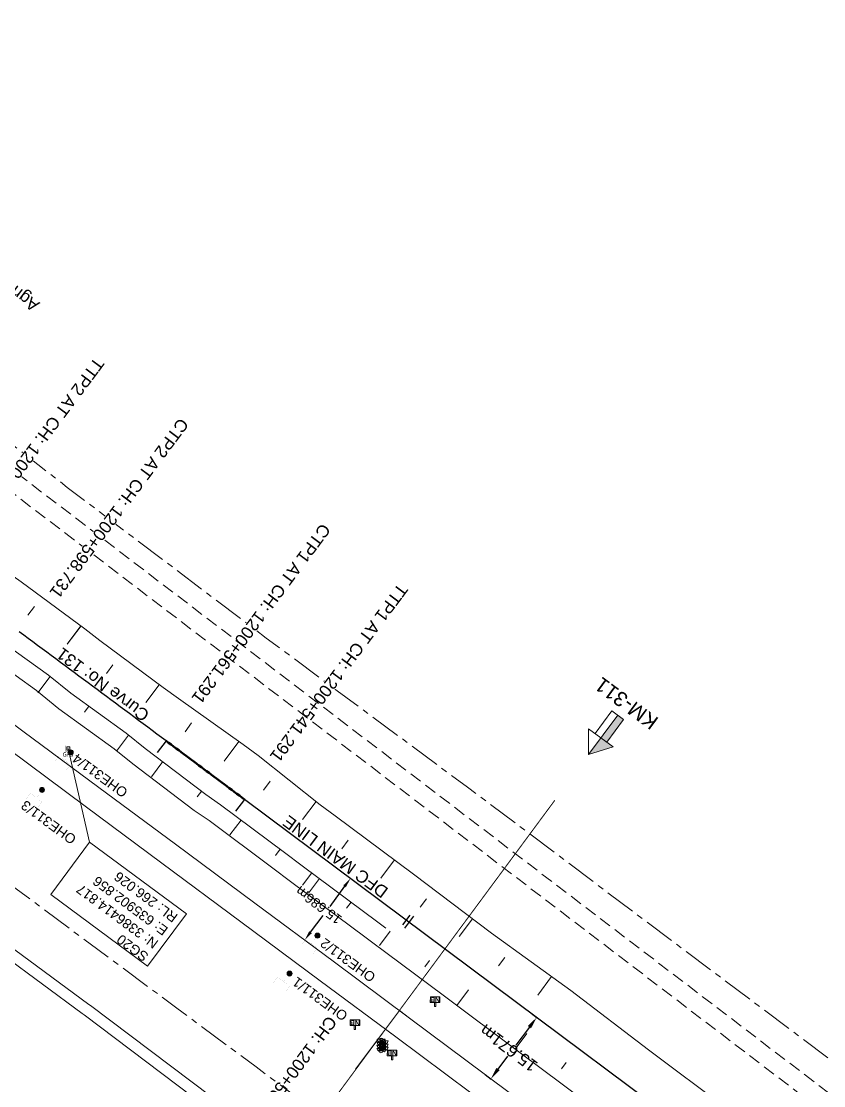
# Model space of a CAD drawing. Header units: metres. Extents: x 628798 to 649928, y 3375999 to 3390963.
# Drawn here: x 635893.2 to 636057.4, y 3386345.8 to 3386563.5 of the extents above; entities that cross this region are included whole.
import ezdxf
from ezdxf.enums import TextEntityAlignment as Align

# ---------------------------------------------------------------- set-up
doc = ezdxf.new("R2010")
doc.units = ezdxf.units.M
doc.header["$MEASUREMENT"] = 0
doc.header["$PDSIZE"] = 5
for name, pattern in [('CENTER', [2, 1.25, -0.25, 0.25, -0.25]), ('CENTER2', [1.125, 0.75, -0.125, 0.125, -0.125]), ('DASHED', [0.75, 0.5, -0.25]), ('PHANTOM2', [1.25, 0.625, -0.125, 0.125, -0.125, 0.125, -0.125])]:
    doc.linetypes.add(name, pattern=pattern)
doc.layers.get('Defpoints').update_dxf_attribs({"lineweight": 0})
for name, color, linetype, lineweight in [('C-ALIG-DG-LINE', 1, 'CENTER2', 70), ('C-ALIG-DG-SPIRAL', 1, 'CENTER2', 70), ('C-ALIG-LABL-DG', 1, 'Continuous', 25), ('C-ALIG-LABL-DG-MARK', 1, 'Continuous', 25), ('DFCC BOUNDARY', 6, 'CENTER', 0), ('Existing Chainage', 7, 'Continuous', 0), ('Existing IR Track', 143, 'Continuous', 0), ('Existing Railway Boundary', 7, 'CENTER', 0), ('GPS', 251, 'Continuous', 0), ('KM STONE', 7, 'Continuous', 0), ('MATCH LINE', 7, 'Continuous', 0), ('Name Board', 251, 'Continuous', 0), ('OHE MAST', 8, 'Continuous', 0), ('Proposed Curve_Details', 10, 'Continuous', 0), ('PROPOSED DFCC TOE LINE', 239, 'Continuous', 0), ('PROPOSED DFCC TOE SLOPES', 239, 'Continuous', 0), ('PROPOSED DFCC TRACK', 1, 'Continuous', 0), ('PROPOSED FORMATION LINE - PLAN', 187, 'Continuous', 0), ('Side Details', 251, 'Continuous', 0), ('Sign Board', 251, 'Continuous', 0), ('Subroad Edge', 34, 'Continuous', 0), ('TOPOSTYLEREMARK', 251, 'Continuous', 0)]:
    doc.layers.add(name, color=color, linetype=linetype, lineweight=lineweight)
doc.layers.add('Dimension', color=10, linetype='Continuous')
doc.layers.add('Road', color=1, linetype='Continuous')
doc.styles.add('ARIAL', font='arial.ttf')
doc.styles.add('NB', font='swissbo.ttf', dxfattribs={"height": 1.5})
doc.styles.get("Standard").update_dxf_attribs({"font": 'arial.ttf'})
doc.styles.add('street name', font='tahoma.ttf', dxfattribs={"height": 2})
doc.styles.add('Style-Arial', font='arial.ttf')
doc.dimstyles.get("Standard").update_dxf_attribs({"dimtxt": 2.5, "dimasz": 2.5, "dimexe": 0.18, "dimexo": 0.0625, "dimgap": 0.09, "dimtad": 0, "dimtih": 1, "dimtoh": 1, "dimdec": 3, "dimzin": 0, "dimdsep": 46, "dimtxsty": 'Standard', "dimcen": 0.09, "dimadec": 0, "dimazin": 0, "dimtfac": 1, "dimtdec": 3, "dimtofl": 0, "dimtmove": 0, "dimatfit": 3, "dimfxl": 1, "dimtolj": 1, "dimtzin": 0, "dimarcsym": 0})

# ---------------------------------------------------------------- blocks, each defined once
blk = doc.blocks.new('NB')
for p, q in [((-0.98, 0.82), (-0.98, 1.98)), ((-0.98, 1.98), (0.98, 1.98)), ((-0.98, 0.82), (0.98, 0.82)), ((-0.13, 0.82), (-0.13, 0)), ((-0.13, 0), (0.13, 0)), ((0.13, 0.82), (0.13, 0)), ((0.98, 1.98), (0.98, 0.82))]:
    blk.add_line(p, q)
at = {"style": 'NB', "width": 1.025371}
blk.add_text('NB', height=0.988, rotation=180, dxfattribs=at).set_placement((-0.02, 1.38), align=Align.MIDDLE_CENTER)
blk = doc.blocks.new('SIG')
for color, points in [(1, [(-0.22, 0.42, 0.180295), (-0.01, 0.33, -0.00255), (0.01, 0.33, -0.00255), (0.02, 0.33, 0.180295), (0.23, 0.42, -0.002654), (0.25, 0.44, 0.184495), (0.33, 0.65, 1.000001), (-0.32, 0.65, 0.184495), (-0.24, 0.44, -0.002654)]), (2, [(0.23, -0.23, -0.002654), (0.25, -0.21, 0.184495), (0.33, 0.01, 1.000001), (-0.32, 0.01, 0.184495), (-0.24, -0.21, -0.002654), (-0.22, -0.23, 0.180295), (-0.01, -0.32, -0.00255), (0.01, -0.32, -0.00255), (0.02, -0.32, 0.180295)]), (3, [(0.23, -0.88, -0.002654), (0.25, -0.86, 0.184495), (0.33, -0.64, 1.000001), (-0.32, -0.64, 0.184495), (-0.24, -0.86, -0.002654), (-0.22, -0.88, 0.395599)])]:
    blk.add_hatch(color=color).paths.add_polyline_path(points)
for p, q in [((-0.31, 0.98), (-0.32, -0.9)), ((0.33, -0.9), (0.32, 0.98))]:
    blk.add_line(p, q)
at = {"flags": 128}
for points in [[(-0.31, 0.98), (-0.81, 0.98, 0.198758), (-0.42, 0.41, 0.003814), (-0.31, 0.39)], [(-0.31, 0.33), (-0.81, 0.33, 0.198758), (-0.42, -0.23, 0.003727), (-0.32, -0.26)], [(0.32, 0.98), (0.82, 0.98, -0.198758), (0.44, 0.41, -0.003814), (0.32, 0.39)], [(0.32, 0.33), (0.82, 0.33, -0.198758), (0.44, -0.23, -0.003727), (0.33, -0.26)], [(-0.32, -0.32), (-0.81, -0.32, 0.198758), (-0.42, -0.88, 0.003639), (-0.32, -0.9)], [(0.33, -0.32), (0.82, -0.32, -0.198758), (0.44, -0.88, -0.003639), (0.33, -0.9)]]:
    blk.add_lwpolyline(points, format="xyb", dxfattribs=at)
for centre, radius, start, end in [((0.01, 0.91), 0.324, 12.4049, 167.5951), ((0.01, 0.81), 0.357, 27.7578, 152.2422), ((0.01, -0.9), 0.324, 181.4572, 358.5428)]:
    blk.add_arc(centre, radius, start, end)
blk = doc.blocks.new('KM POST PLAN')
h = blk.add_hatch(color=256)
h.paths.add_polyline_path([(-6.25, -8.47), (0, 0), (0, -8.47), (-3, -8.47)], flags=16)
h.paths.add_polyline_path([(-3, -20), (-3, -8.47), (0, -8.47), (0, -20)], flags=16)
at = {"flags": 128}
for points in [[(0, 0), (-6.25, -8.47), (6.25, -8.47)], [(0, 0), (0, -20)], [(0, 0), (6.25, -8.47)], [(3, -8.47), (3, -20), (-3, -20), (-3, -8.47)]]:
    blk.add_lwpolyline(points, dxfattribs=at)
blk = doc.blocks.new('*D85')
at = {"layer": 'Defpoints', "color": 0, "transparency": 16777216}
for p in [(635997.41, 3386360.72), (635998.65, 3386359.79), (635988.03, 3386348.16)]:
    blk.add_point(p, dxfattribs=at)
at = {"layer": 'Dimension', "color": 0, "lineweight": -2, "transparency": 16777216}
for p, q in [((635997.51, 3386360.64), (635998.75, 3386359.72)), ((635997.15, 3386357.79), (635994.42, 3386354.13)), ((635990.77, 3386349.24), (635992.75, 3386351.89)), ((635988.13, 3386348.09), (635989.37, 3386347.16))]:
    blk.add_line(p, q, dxfattribs=at)
at = {"layer": 'Dimension', "color": 0, "transparency": 16777216}
for points in [[(635996.82, 3386358.04), (635997.49, 3386357.54), (635998.65, 3386359.79)], [(635990.44, 3386349.49), (635991.1, 3386348.99), (635989.27, 3386347.23)]]:
    blk.add_solid(points, dxfattribs=at)
at = {"layer": 'Dimension', "color": 0, "lineweight": 0, "transparency": 16777216, "insert": (635992.92, 3386353.51), "char_height": 2.5, "attachment_point": 5, "rotation": 143, "style": 'Style-Arial'}
blk.add_mtext('\\A1;15.671m', dxfattribs=at)
blk = doc.blocks.new('TerminatorOpen_0.5')
at = {"color": 0, "linetype": 'ByBlock', "lineweight": -2}
for q in [(-1, 0.25), (-1, 0), (-1, -0.25)]:
    blk.add_line((0, 0), q, dxfattribs=at)
blk = doc.blocks.new('Tick Hor')
blk.add_lwpolyline([(-0.5, 0), (0.5, 0)])
blk = doc.blocks.new('OHE MAST')
h = blk.add_hatch(color=256)
edge = h.paths.add_edge_path()
edge.add_arc((0, 0), 0.514, 0, 360)
at = {"const_width": 0.01, "flags": 128}
for points in [[(1.5, 3.5), (1.5, 2), (-1.5, 2), (-1.5, 3.5)], [(0, 2), (0, 0)]]:
    blk.add_lwpolyline(points, dxfattribs=at)
blk.add_circle((0, 0), 0.514)
blk = doc.blocks.new('GPS')
at = {"const_width": 0.0279, "flags": 128}
blk.add_lwpolyline([(0.56, -0.56), (-0.56, -0.56), (-0.56, 0.56), (0.56, 0.56), (0.56, -0.56)], close=True, dxfattribs=at)
at = {"flags": 128}
blk.add_lwpolyline([(0.33, -0.33), (-0.33, -0.33), (-0.33, 0.33), (0.33, 0.33), (0.33, -0.33)], close=True, dxfattribs=at)
at = {"style": 'street name'}
blk.add_text('GPS', height=0.868, dxfattribs=at).set_placement((-1.16, -1.69, -111.29))
blk = doc.blocks.new('*D76')
at = {"layer": 'Defpoints', "color": 0, "transparency": 16777216}
for p in [(635997.41, 3386360.72), (635998.65, 3386359.79), (635988.03, 3386348.16)]:
    blk.add_point(p, dxfattribs=at)
at = {"layer": 'Dimension', "color": 0, "lineweight": -2, "transparency": 16777216}
for p, q in [((635997.51, 3386360.64), (635998.75, 3386359.72)), ((635997.15, 3386357.79), (635994.42, 3386354.13)), ((635990.77, 3386349.24), (635992.75, 3386351.89)), ((635988.13, 3386348.09), (635989.37, 3386347.16))]:
    blk.add_line(p, q, dxfattribs=at)
at = {"layer": 'Dimension', "color": 0, "transparency": 16777216}
for points in [[(635996.82, 3386358.04), (635997.49, 3386357.54), (635998.65, 3386359.79)], [(635990.44, 3386349.49), (635991.1, 3386348.99), (635989.27, 3386347.23)]]:
    blk.add_solid(points, dxfattribs=at)
at = {"layer": 'Dimension', "color": 0, "lineweight": 0, "transparency": 16777216, "insert": (635992.92, 3386353.51), "char_height": 2.5, "attachment_point": 5, "rotation": 143, "style": 'Style-Arial'}
blk.add_mtext('\\A1;15.671m', dxfattribs=at)
blk = doc.blocks.new('*D82')
at = {"layer": 'Defpoints', "color": 0, "transparency": 16777216}
for p in [(635960.56, 3386388.22), (635951.21, 3386375.62), (635951.21, 3386375.62)]:
    blk.add_point(p, dxfattribs=at)
at = {"layer": 'Dimension', "color": 0, "lineweight": -2, "transparency": 16777216}
for p, q in [((635959.36, 3386386.61), (635956.32, 3386382.51)), ((635960.66, 3386388.15), (635960.66, 3386388.15)), ((635952.4, 3386377.23), (635954.95, 3386380.67)), ((635951.31, 3386375.55), (635951.31, 3386375.55))]:
    blk.add_line(p, q, dxfattribs=at)
at = {"layer": 'Dimension', "color": 0, "transparency": 16777216}
for points in [[(635959.1, 3386386.81), (635959.63, 3386386.42), (635960.56, 3386388.22)], [(635952.14, 3386377.43), (635952.67, 3386377.03), (635951.21, 3386375.62)]]:
    blk.add_solid(points, dxfattribs=at)
at = {"layer": 'Dimension', "color": 0, "lineweight": 18, "transparency": 16777216, "insert": (635954.07, 3386382.76), "char_height": 2, "attachment_point": 5, "rotation": 143, "style": 'ARIAL'}
blk.add_mtext('\\A1;15.686m', dxfattribs=at)

msp = doc.modelspace()

# ---------------------------------------------------------------- linework, layer by layer
at = {"layer": 'C-ALIG-DG-LINE', "color": 1, "linetype": 'Continuous', "lineweight": 30, "flags": 128}
msp.add_lwpolyline([(636225.3941, 3386190.5389), (635938.8804, 3386404.4001), (635938.3634, 3386404.786), (635937.8464, 3386405.1719), (635937.3293, 3386405.5578), (635936.8123, 3386405.9437), (635936.2953, 3386406.3296), (635935.7783, 3386406.7155), (635935.2612, 3386407.1014), (635934.7442, 3386407.4873), (635934.2272, 3386407.8732), (635933.7101, 3386408.2591), (635933.1931, 3386408.6449), (635932.676, 3386409.0308), (635932.1589, 3386409.4166), (635931.6419, 3386409.8025), (635931.1248, 3386410.1883), (635930.6077, 3386410.5741), (635930.0906, 3386410.9599), (635929.5735, 3386411.3456), (635929.0563, 3386411.7314), (635928.5392, 3386412.1171), (635928.022, 3386412.5029), (635927.5049, 3386412.8886), (635926.9877, 3386413.2743), (635926.4705, 3386413.6599), (635925.9533, 3386414.0456), (635925.436, 3386414.4312), (635924.9188, 3386414.8168), (635924.4015, 3386415.2024), (635923.8842, 3386415.5879), (635923.3669, 3386415.9734), (635922.8496, 3386416.3589, 0.00078007), (635892.7899, 3386438.6844)], format="xyb", dxfattribs=at)
at = {"layer": 'C-ALIG-DG-SPIRAL', "color": 1, "linetype": 'Continuous', "lineweight": 50, "flags": 128}
msp.add_lwpolyline([(635938.8804, 3386404.4001), (635938.3634, 3386404.786), (635937.8464, 3386405.1719), (635937.3293, 3386405.5578), (635936.8123, 3386405.9437), (635936.2953, 3386406.3296), (635935.7783, 3386406.7155), (635935.2612, 3386407.1014), (635934.7442, 3386407.4873), (635934.2272, 3386407.8732), (635933.7101, 3386408.2591), (635933.1931, 3386408.6449), (635932.676, 3386409.0308), (635932.1589, 3386409.4166), (635931.6419, 3386409.8025), (635931.1248, 3386410.1883), (635930.6077, 3386410.5741), (635930.0906, 3386410.9599), (635929.5735, 3386411.3456), (635929.0563, 3386411.7314), (635928.5392, 3386412.1171), (635928.022, 3386412.5029), (635927.5049, 3386412.8886), (635926.9877, 3386413.2743), (635926.4705, 3386413.6599), (635925.9533, 3386414.0456), (635925.436, 3386414.4312), (635924.9188, 3386414.8168), (635924.4015, 3386415.2024), (635923.8842, 3386415.5879), (635923.3669, 3386415.9734), (635922.8496, 3386416.3589)], dxfattribs=at)
at = {"layer": 'C-ALIG-LABL-DG-MARK', "color": 1, "linetype": 'Continuous', "lineweight": 25}
for p, q in [((635922.8496, 3386416.3589), (635921.0571, 3386413.9533)), ((635938.8804, 3386404.4001), (635937.0859, 3386401.996))]:
    msp.add_line(p, q, dxfattribs=at)
at = {"layer": 'DFCC BOUNDARY', "ltscale": 5, "flags": 128}
msp.add_lwpolyline([(636654.5261, 3385940.3931), (636669.6585, 3385960.7743), (636662.1193, 3385966.3722), (636643.5602, 3385980.1524), (636623.2864, 3385995.2004), (636603.0411, 3386010.2273), (636601.4082, 3386011.4389), (636586.2636, 3385991.0412), (636568.0107, 3385966.4571), (636550.348, 3385979.5622), (636531.0292, 3385993.896), (636512.8723, 3386007.4061), (636494.6223, 3386020.9855), (636478.6223, 3386032.853), (636462.6421, 3386044.7059), (636445.6824, 3386057.2864), (636428.7231, 3386069.8668), (636412.8636, 3386081.6666), (636396.9152, 3386093.5326), (636381.1027, 3386105.2279), (636365.4251, 3386116.8234), (636349.468, 3386128.6377), (636333.5586, 3386140.4168), (636317.7135, 3386152.2062), (636301.7194, 3386164.1064), (636285.757, 3386175.9393), (636269.6961, 3386187.8452), (636253.6842, 3386199.7353), (636237.5515, 3386211.7151), (636221.8027, 3386223.4057), (636206.045, 3386235.1031), (636187.1562, 3386249.1232), (636153.4881, 3386274.1306), (636138.7328, 3386285.1), (636122.4567, 3386297.1865), (636106.2444, 3386309.2256), (636090.1404, 3386321.1956), (636086.5862, 3386323.8375), (636089.3865, 3386327.6049), (636085.2267, 3386331.2857), (635984.4865, 3386406.8745), (635943.3489, 3386437.391), (635902.6426, 3386468.2123), (635872.4887, 3386491.6441), (635687.0199, 3386629.677)], dxfattribs=at)
at = {"layer": 'Existing Chainage', "linetype": 'Continuous', "lineweight": 13, "flags": 128}
msp.add_lwpolyline([(635961.5945, 3386349.1824), (635970.5696, 3386361.201)], dxfattribs=at)
msp.add_lwpolyline([(635961.5945, 3386349.1824), (635970.5696, 3386361.201)], dxfattribs=at)
at = {"layer": 'Existing IR Track', "flags": 128}
for points in [[(636130.9156, 3386241.6671), (636115.334, 3386253.2383), (636098.915, 3386265.4718), (636082.5103, 3386277.6952), (636050.7144, 3386301.4026), (636035.0427, 3386313.2018), (636019.4262, 3386324.7131), (635988.1643, 3386348.0618), (635972.6515, 3386359.6463), (635970.5675, 3386361.2026)], [(636063.8922, 3386285.8823), (636047.7717, 3386297.8646), (636032.221, 3386309.4223), (636016.6541, 3386320.992), (636000.9244, 3386332.6982), (635985.2168, 3386344.388), (635969.8151, 3386355.8422), (635967.7266, 3386357.3954)]]:
    msp.add_lwpolyline(points, dxfattribs=at)
at = {"layer": 'MATCH LINE', "linetype": 'PHANTOM2', "ltscale": 15, "const_width": 0.2}
msp.add_lwpolyline([(636002.3625, 3386404.2088), (635926.2047, 3386301.198)], dxfattribs=at)
at = {"layer": 'PROPOSED DFCC TOE LINE', "lineweight": 0, "flags": 128}
msp.add_lwpolyline([(636279.7759, 3386140.2081), (636252.2473, 3386160.7718), (636236.6743, 3386172.3882), (636220.7503, 3386184.2724), (636204.1644, 3386196.6524), (636187.8576, 3386208.8241), (636171.6259, 3386220.9392), (636155.7603, 3386232.7823), (636139.5307, 3386244.8961), (636124.0272, 3386256.4687), (636107.6746, 3386268.6745), (636091.972, 3386280.3952), (636076.0633, 3386292.2698), (636060.4517, 3386303.9229), (636043.8625, 3386316.3053), (636027.4007, 3386328.5927), (636012.482, 3386339.7286), (635995.2818, 3386352.5675), (635979.5217, 3386364.3314), (635965.1724, 3386375.0419)], dxfattribs=at)
msp.add_lwpolyline([(636279.7759, 3386140.2081), (636252.2473, 3386160.7718), (636236.6743, 3386172.3882), (636220.7503, 3386184.2724), (636204.1644, 3386196.6524), (636187.8576, 3386208.8241), (636171.6259, 3386220.9392), (636155.7603, 3386232.7823), (636139.5307, 3386244.8961), (636124.0272, 3386256.4687), (636107.6746, 3386268.6745), (636091.972, 3386280.3952), (636076.0633, 3386292.2698), (636060.4517, 3386303.9229), (636043.8625, 3386316.3053), (636027.4007, 3386328.5927), (636012.482, 3386339.7286), (635995.2818, 3386352.5675), (635979.5217, 3386364.3314), (635965.1724, 3386375.0419)], dxfattribs=at)
at = {"layer": 'PROPOSED DFCC TOE SLOPES', "flags": 128}
for points in [[(635894.6093, 3386442.0612), (635895.9356, 3386443.8475)], [(635894.61, 3386442.0607), (635895.9366, 3386443.8468)], [(635902.6468, 3386436.1101), (635905.4507, 3386439.885)], [(635902.6486, 3386436.1087), (635905.4547, 3386439.8821)], [(635910.6766, 3386430.1462), (635911.9764, 3386431.8941)], [(635910.6773, 3386430.1456), (635911.9776, 3386431.8932)], [(635899.1288, 3386429.5008), (635896.631, 3386426.1543)], [(635918.7045, 3386424.182), (635921.4319, 3386427.8478)], [(635918.7063, 3386424.1807), (635921.4358, 3386427.8449)], [(635907.1427, 3386423.5193), (635906.1858, 3386422.2373)], [(635926.7249, 3386418.2056), (635928.0837, 3386420.0297)], [(635926.7257, 3386418.205), (635928.0849, 3386420.0288)], [(635915.1565, 3386417.5379), (635912.7158, 3386414.2678)], [(635934.7439, 3386412.2294), (635937.745, 3386416.2563)], [(635934.7454, 3386412.2283), (635937.7485, 3386416.2538)], [(635922.1744, 3386412.1267), (635919.8419, 3386409.0017)], [(635942.7591, 3386406.2465), (635944.1556, 3386408.1184)], [(635942.7596, 3386406.2461), (635944.1564, 3386408.1178)], [(635930.1882, 3386406.1453), (635929.2449, 3386404.8814)], [(635950.7733, 3386400.2644), (635953.5214, 3386403.9469)], [(635950.7735, 3386400.2642), (635953.5219, 3386403.9465)], [(635938.2021, 3386400.1638), (635935.9266, 3386397.1152)], [(635938.2021, 3386400.1638), (635935.9266, 3386397.1152)], [(635958.7874, 3386394.2827), (635960.0879, 3386396.0252)], [(635958.7874, 3386394.2827), (635960.0879, 3386396.0251)], [(635946.216, 3386394.1823), (635945.2591, 3386392.9003)], [(635946.216, 3386394.1823), (635945.2591, 3386392.9003)], [(635966.8012, 3386388.3012), (635969.5634, 3386392.002)], [(635952.6613, 3386389.371), (635950.7598, 3386386.8234)], [(635954.2298, 3386388.2009), (635952.0114, 3386385.2287)], [(635954.2298, 3386388.2009), (635952.0114, 3386385.2287)], [(635974.815, 3386382.3196), (635976.1139, 3386384.0598)], [(635960.6752, 3386383.3895), (635959.7318, 3386382.1257)], [(635960.6752, 3386383.3895), (635959.7318, 3386382.1257)], [(635982.8288, 3386376.3381), (635985.5232, 3386379.948)], [(635968.689, 3386377.4081), (635966.5224, 3386374.5052)], [(635968.689, 3386377.4081), (635966.5224, 3386374.5052)], [(635976.7029, 3386371.4266), (635975.746, 3386370.1446)], [(635976.7029, 3386371.4266), (635975.746, 3386370.1446)], [(635990.8425, 3386370.3564), (635992.132, 3386372.084)], [(635998.8563, 3386364.3747), (636001.6869, 3386368.1672)], [(635984.7168, 3386365.4451), (635982.3242, 3386362.2396)], [(635984.7168, 3386365.4451), (635982.3242, 3386362.2396)], [(635996.6613, 3386356.5277), (635994.2695, 3386353.3232)], [(635996.6613, 3386356.5277), (635994.2695, 3386353.3232)], [(636004.6751, 3386350.5462), (636003.7318, 3386349.2824)], [(636004.6751, 3386350.5462), (636003.7318, 3386349.2824)]]:
    msp.add_lwpolyline(points, dxfattribs=at)
at = {"layer": 'PROPOSED FORMATION LINE - PLAN', "lineweight": 0, "flags": 128}
for points in [[(635967.7912, 3386378.0786), (635966.1533, 3386379.3012), (635950.7133, 3386390.8256), (635947.078, 3386393.539), (635933.9865, 3386403.3109), (635930.9549, 3386405.3893), (635918.5446, 3386414.8233), (635914.6724, 3386417.9258), (635903.3747, 3386426.1025), (635898.7725, 3386429.8244), (635886.1455, 3386438.8706), (635881.4954, 3386442.3128), (635870.1577, 3386450.6915), (635865.2925, 3386454.287), (635863.9281, 3386455.2953)], [(635965.3986, 3386374.8731), (635963.7606, 3386376.0957), (635948.3207, 3386387.6201), (635944.6854, 3386390.3334), (635931.6584, 3386400.0573), (635928.6123, 3386402.1456), (635916.0833, 3386411.6698), (635912.2478, 3386414.7429), (635900.9427, 3386422.925), (635896.348, 3386426.6408), (635883.7907, 3386435.6371), (635879.1155, 3386439.0977), (635867.7804, 3386447.4747), (635862.9152, 3386451.0701), (635861.5508, 3386452.0784)]]:
    msp.add_lwpolyline(points, dxfattribs=at)
at = {"layer": 'TOPOSTYLEREMARK'}
msp.add_line((635902.856, 3386414.817), (635907.1955, 3386395.6087), dxfattribs=at)
at = {"layer": 'TOPOSTYLEREMARK', "linetype": 'Continuous', "flags": 128}
msp.add_lwpolyline([(635927.0001, 3386380.9632), (635919.0654, 3386370.2688), (635899.2608, 3386384.9143), (635907.1955, 3386395.6087)], close=True, dxfattribs=at)

# ---------------------------------------------------------------- block references
at = {"layer": 'C-ALIG-LABL-DG', "color": 1, "linetype": 'Continuous', "lineweight": 25, "rotation": 233.2613891137908}
for p, xscale, yscale, zscale in [((635971.9695, 3386379.7015), 2.5, 2.5, 2.5), ((635972.5312, 3386379.2822), 3, 3, 3)]:
    msp.add_blockref('Tick Hor', p, dxfattribs=dict(at, xscale=xscale, yscale=yscale, zscale=zscale))
at = {"layer": 'GPS'}
msp.add_blockref('GPS', (635902.856, 3386414.817), dxfattribs=at)
at = {"layer": 'KM STONE'}
ref = msp.add_blockref('KM POST PLAN', (636009.277, 3386413.5614), dxfattribs=dict(at, xscale=0.4999999999999998, yscale=0.4999999999999998, zscale=0.4999999999999998, rotation=143.5234969409069))
ref.add_attrib('KM-POST', 'KM-311', dxfattribs={"layer": '0', "height": 3, "rotation": 143.523497, "style": 'Style-Arial'}).set_placement((636017.0055, 3386424.0147), align=Align.MIDDLE_CENTER)
ref = msp.add_blockref('KM POST PLAN', (636009.277, 3386413.5614), dxfattribs=dict(at, xscale=0.4999999999999998, yscale=0.4999999999999998, zscale=0.4999999999999998, rotation=143.5234969409069))
ref.add_attrib('KM-POST', 'KM-311', dxfattribs={"layer": '0', "height": 3, "rotation": 143.523497, "style": 'Style-Arial'}).set_placement((636017.0055, 3386424.0147), align=Align.MIDDLE_CENTER)
at = {"layer": 'Name Board', "linetype": 'Continuous', "xscale": 0.9997814889996552, "yscale": 0.9997814889996552, "zscale": 0.9997814889996552, "rotation": 359.870099273837}
for p in [(635977.8775, 3386362.018), (635977.8775, 3386362.018), (635961.4843, 3386357.3142), (635961.4843, 3386357.3142), (635969.0837, 3386351.1453), (635969.0837, 3386351.1453)]:
    msp.add_blockref('NB', p, dxfattribs=at)
at = {"layer": 'OHE MAST', "color": 2, "rotation": 143.3908318566117}
for p in [(635903.3465, 3386414.0118), (635897.4783, 3386406.3198), (635953.8036, 3386376.5235), (635948.1262, 3386368.769)]:
    msp.add_blockref('OHE MAST', p, dxfattribs=at)
at = {"layer": 'Sign Board', "linetype": 'Continuous', "xscale": 0.9997814889996552, "yscale": 0.9997814889996552, "zscale": 0.9997814889996552, "rotation": 359.870099273837}
for p in [(635966.7882, 3386353.776), (635966.7882, 3386353.776), (635966.8494, 3386354.3467), (635966.8494, 3386354.3467), (635967.4305, 3386353.9984), (635967.4305, 3386353.9984)]:
    msp.add_blockref('SIG', p, dxfattribs=at)

# ---------------------------------------------------------------- texts
at = {"layer": 'OHE MAST'}
for s, p in [('OHE311/4', (635904.6589, 3386413.9005)), ('OHE311/3', (635894.1396, 3386404.3266)), ('OHE311/2', (635955.3504, 3386376.13))]:
    msp.add_text(s, height=2, rotation=144, dxfattribs=at).set_placement(p, align=Align.RIGHT)
at = {"layer": 'Proposed Curve_Details', "color": 1, "style": 'ARIAL'}
msp.add_text('Curve No: 131', height=2.5, rotation=143.141408, dxfattribs=at).set_placement((635919.6712, 3386422.1046))
at = {"layer": 'PROPOSED DFCC TRACK', "color": 10, "linetype": 'Continuous', "lineweight": -3, "ltscale": 5, "style": 'ARIAL'}
msp.add_text('DFC MAIN LINE', height=2.5, rotation=143.447616, dxfattribs=at).set_placement((635947.9315, 3386401.2919), align=Align.RIGHT)
at = {"layer": 'Side Details'}
msp.add_text('Agriculture Land', height=2.5, rotation=143.165844, dxfattribs=at).set_placement((635897.1815, 3386505.9297))
at = {"layer": 'TOPOSTYLEREMARK', "linetype": 'Continuous', "insert": (635901.7038, 3386383.3371), "char_height": 2, "width": 41.25142, "attachment_point": 2, "rotation": 143.407788}
msp.add_mtext('\\pxql;SG20\\PN: 3386414.817\\PE: 635902.856\\PRL: 266.026', dxfattribs=at)

# ---------------------------------------------------------------- dimensions: what is measured, and where the dimension line sits
at = {"layer": 'Dimension', "color": 1, "lineweight": 18}
dim = msp.add_linear_dim(base=(635951.2129, 3386375.62037), p1=(635960.55572, 3386388.22105), p2=(635951.21241, 3386375.62074), angle=233.442526, dimstyle='Standard', override={"dimtxt": 2, "dimasz": 2, "dimexe": 0.125, "dimexo": 0.125, "dimgap": 0.125, "dimtad": 1, "dimtih": 0, "dimtoh": 0, "dimzin": 3, "dimpost": 'm', "dimtxsty": 'ARIAL', "dimsah": 1, "dimazin": 3, "dimtmove": 2, "dimatfit": 1, "dimldrblk": 'TerminatorOpen_0.5', "dimfrac": 2, "dimtzin": 11}, dxfattribs=at)
dim.commit()
dim.dimension.update_dxf_attribs({"geometry": '*D82', "text_midpoint": (635954.07429, 3386382.76294), "dimtype": 129, "text_rotation": 143})
at = {"layer": 'Dimension', "color": 10, "lineweight": 0}
for picture in ['*D85', '*D76']:
    dim = msp.add_linear_dim(base=(635998.6476, 3386359.7925), p1=(635988.0324, 3386348.1603), p2=(635997.4062, 3386360.7191), angle=53.262672, dimstyle='Standard', override={"dimexe": 0.125, "dimexo": 0.125, "dimgap": 0.125, "dimtad": 1, "dimtih": 0, "dimtoh": 0, "dimzin": 11, "dimpost": 'm', "dimtxsty": 'Style-Arial', "dimsah": 1, "dimadec": 4, "dimazin": 3, "dimtmove": 2, "dimatfit": 1, "dimldrblk": 'TerminatorOpen_0.5', "dimfrac": 2, "dimtzin": 11}, dxfattribs=at)
    dim.commit()
    dim.dimension.update_dxf_attribs({"geometry": picture, "text_midpoint": (635992.9224, 3386353.5067), "dimtype": 129, "text_rotation": 143})

# ---------------------------------------------------------------- next in the draw order: texts
at = {"layer": 'C-ALIG-LABL-DG', "color": 1, "linetype": 'Continuous', "lineweight": 25, "char_height": 2.5, "rotation": 233.261389, "style": 'ARIAL', "bg_fill": 3, "box_fill_scale": 1.04, "bg_fill_color": 256, "bg_fill_true_color": 13158600, "bg_fill_transparency": 0}
for s, insert, width, attachment_point in [('TTP1 AT CH: 1200+541.291', (635944.9211, 3386412.4945), 44.073823, 6), ('CH: 1200+500', (635956.9555, 3386359.5871), 22.502814, 4)]:
    msp.add_mtext(s, dxfattribs=dict(at, insert=insert, width=width, attachment_point=attachment_point))

# ---------------------------------------------------------------- next in the draw order: linework, layer by layer
at = {"layer": 'MATCH LINE', "linetype": 'PHANTOM2', "ltscale": 15, "const_width": 0.2}
msp.add_lwpolyline([(636002.3625, 3386404.2088), (635926.2047, 3386301.198)], dxfattribs=at)

# ---------------------------------------------------------------- next in the draw order: texts
at = {"layer": 'C-ALIG-LABL-DG', "color": 1, "linetype": 'Continuous', "lineweight": 25, "insert": (635928.9337, 3386424.421), "char_height": 2.5, "width": 44.373516, "attachment_point": 6, "rotation": 233.309136, "style": 'ARIAL', "bg_fill": 3, "box_fill_scale": 1.04, "bg_fill_color": 256, "bg_fill_true_color": 13158600, "bg_fill_transparency": 0}
msp.add_mtext('CTP1 AT CH: 1200+561.291', dxfattribs=at)
at = {"layer": 'OHE MAST'}
msp.add_text('OHE311/1', height=2, rotation=144, dxfattribs=at).set_placement((635949.6533, 3386368.2084), align=Align.RIGHT)

# ---------------------------------------------------------------- next in the draw order: linework, layer by layer
at = {"layer": 'Existing IR Track', "flags": 128}
for points in [[(636082.5103, 3386277.6952), (636050.7144, 3386301.4026), (636035.0427, 3386313.2018), (636019.4262, 3386324.7131), (635988.1643, 3386348.0618), (635972.6515, 3386359.6463), (635957.0444, 3386371.3012), (635941.0032, 3386383.1823), (635924.7498, 3386395.2182), (635909.1143, 3386406.8039), (635893.5561, 3386418.3323), (635877.5939, 3386430.1892), (635861.889, 3386441.8551), (635845.2638, 3386454.1577), (635828.7356, 3386466.3981), (635812.8294, 3386478.2288), (635796.9538, 3386490.0368), (635780.8645, 3386501.9648), (635765.0358, 3386513.5917), (635732.6829, 3386537.342)], [(636063.8922, 3386285.8823), (636047.7717, 3386297.8646), (636032.221, 3386309.4223), (636016.6541, 3386320.992), (636000.9244, 3386332.6982), (635985.2168, 3386344.388), (635969.8151, 3386355.8422), (635954.3954, 3386367.3097), (635938.1771, 3386379.3576), (635921.996, 3386391.3778), (635906.3127, 3386403.0118), (635890.7388, 3386414.5645), (635874.793, 3386426.3994), (635858.8937, 3386438.1996), (635842.4566, 3386450.3731), (635825.9952, 3386462.5647), (635810.0115, 3386474.4327), (635794.0252, 3386486.3027), (635778.0579, 3386498.1798), (635762.131, 3386510.0268), (635746.0623, 3386521.9987)]]:
    msp.add_lwpolyline(points, dxfattribs=at)
at = {"layer": 'Existing Railway Boundary', "ltscale": 5, "flags": 128}
msp.add_lwpolyline([(631983.38, 3389039.032), (631997.7807, 3389029.4226), (631998.0481, 3389028.4172), (632017.689, 3389013.381), (632054.7643, 3388986.9088), (632106.6339, 3388955.856), (632154.9467, 3388925.0992), (632230.8669, 3388875.9972), (632261.2753, 3388857.0709), (632290.5359, 3388840.2738), (632385.6616, 3388776.6365), (632400.5735, 3388766.5357), (632397.5375, 3388762.1235), (632395.5364, 3388759.1088), (632389.2973, 3388750.367), (632386.7075, 3388746.9674), (632380.0799, 3388739.4039), (632361.8258, 3388715.063), (632365.1364, 3388712.5802), (632373.8273, 3388706.8724), (632388.4278, 3388697.2834), (632403.5607, 3388687.3436), (632418.7904, 3388677.3402), (632434.5002, 3388667.0345), (632450.2517, 3388656.7014), (632466.7864, 3388645.8571), (632483.3195, 3388635.0137), (632501.7611, 3388622.9148), (632520.2525, 3388610.7831), (632536.8197, 3388599.9238), (632553.3588, 3388589.0829), (632565.8495, 3388580.885), (632578.4671, 3388572.604), (632596.9196, 3388560.5289), (632615.4939, 3388548.3741), (632635.6038, 3388535.295), (632652.8405, 3388523.9973), (632669.9946, 3388512.743), (632686.4084, 3388501.9869), (632696.8068, 3388495.1588), (632732.8678, 3388550.0585), (632815.552, 3388494.313), (632865.8266, 3388462.6693), (632954.7858, 3388408.1832), (633025.1519, 3388369.9037), (633056.7277, 3388353.8904), (633065.1399, 3388349.0145), (633088.5914, 3388328.9973), (633152.5885, 3388273.22), (633202.5468, 3388242.3953), (633264.4413, 3388204.6969), (633318.529, 3388171.7998), (633353.1394, 3388148.7029), (633406.9301, 3388112.3266), (633420.502, 3388103.4378), (633436.8123, 3388092.7008), (633466.2362, 3388073.356), (633479.8402, 3388064.4269), (633497.3225, 3388052.9837), (633514.7073, 3388041.6043), (633531.7969, 3388030.3277), (633546.129, 3388020.9518), (633562.4852, 3388010.2117), (633576.5949, 3388000.9466), (633594.4174, 3387989.2137), (633606.8568, 3387981.0241), (633607.7091, 3387982.3188), (633610.8424, 3387980.256), (633626.8506, 3387969.7582), (633642.9494, 3387959.201), (633660.1619, 3387947.8844), (633677.4438, 3387936.5221), (633693.0899, 3387926.2037), (633708.7685, 3387915.8637), (633726.0343, 3387904.4973), (633743.3468, 3387893.1002), (633758.2779, 3387883.3197), (633773.1647, 3387873.5681), (633789.2894, 3387862.9617), (633805.4356, 3387852.3412), (633820.4764, 3387842.4668), (633835.4704, 3387832.6232), (633852.0416, 3387821.7432), (633886.4734, 3387799.1411), (633904.4207, 3387787.3621), (633919.3393, 3387777.5707), (633934.3023, 3387767.7502), (633949.6629, 3387757.6969), (633964.9235, 3387747.7091), (633980.0551, 3387737.7098), (633995.2041, 3387727.6988), (634012.3387, 3387716.4289), (634029.3333, 3387705.2512), (634045.5362, 3387694.5849), (634061.6293, 3387683.9862), (634078.9907, 3387672.5929), (634096.3149, 3387661.224), (634113.1506, 3387650.1721), (634130.0059, 3387639.1072), (634145.8823, 3387628.6414), (634161.8963, 3387618.085), (634177.8703, 3387607.6107), (634193.7633, 3387597.1895), (634209.9993, 3387586.506), (634226.097, 3387575.9134), (634243.1652, 3387564.6955), (634260.1615, 3387553.5249), (634275.6177, 3387543.3646), (634291.1318, 3387533.1662), (634296.8083, 3387529.4449), (634291.9143, 3387522.0113), (634301.9583, 3387515.4268), (634317.7028, 3387505.1053), (634344.1271, 3387487.7818), (634370.6963, 3387470.3636), (634386.1901, 3387460.3813), (634401.9429, 3387450.229), (634426.4972, 3387434.0857), (634451.3792, 3387417.727), (634475.9114, 3387401.5928), (634500.3759, 3387385.5031), (634523.6732, 3387370.1555), (634547.0997, 3387354.7227), (634564.8006, 3387343.068), (634582.571, 3387331.3674), (634601.3879, 3387318.9723), (634620.2858, 3387306.5238), (634639.3106, 3387294.0156), (634658.1243, 3387281.6461), (634679.4814, 3387267.2836), (634702.026, 3387254.0413), (634712.9167, 3387246.4104), (634726.0042, 3387238.4627), (634737.8854, 3387230.0656), (634750.9438, 3387221.7267), (634764.9008, 3387212.4131), (634775.612, 3387204.6159), (634789.3703, 3387195.959), (634801.4607, 3387188.869), (634814.7172, 3387180.8194), (634815.4987, 3387180.2694), (634827.9598, 3387171.3498), (634840.5994, 3387164.128), (634854.2176, 3387155.5292), (634871.8787, 3387143.9515), (634877.6173, 3387139.7695), (634887.5373, 3387132.4757), (634902.4262, 3387121.5277), (634921.3448, 3387107.4791), (634940.6674, 3387093.1306), (634962.2421, 3387077.0753), (634984.1126, 3387060.8), (635000.5185, 3387048.6195), (635017.0238, 3387036.3652), (635035.7455, 3387022.426), (635054.4369, 3387008.5092), (635082.1937, 3386987.9155), (635109.8573, 3386967.3911), (635134.2436, 3386949.2611), (635158.5309, 3386931.2047), (635180.7563, 3386914.7058), (635202.7867, 3386898.3516), (635206.1213, 3386895.8016), (635211.1242, 3386892.0437), (635230.1367, 3386877.9281), (635249.207, 3386863.7701), (635270.9723, 3386847.61), (635292.819, 3386831.3895), (635313.1117, 3386816.3456), (635333.3618, 3386801.3334), (635352.372, 3386787.2182), (635371.5331, 3386772.9909), (635390.4616, 3386758.9197), (635409.8226, 3386744.527), (635427.2062, 3386731.6093), (635445.0434, 3386718.3546), (635461.6171, 3386706.0794), (635478.4695, 3386693.5976), (635493.4196, 3386682.4884), (635508.6023, 3386671.2062), (635518.0063, 3386664.2196), (635527.5618, 3386657.1206), (635543.461, 3386645.2907), (635559.7145, 3386633.1978), (635591.676, 3386610.2688), (635606.0755, 3386599.5015), (635620.6466, 3386588.6057), (635636.5434, 3386576.7606), (635652.3995, 3386564.9458), (635668.2493, 3386553.1365), (635683.9787, 3386541.4169), (635700.2614, 3386528.9886), (635716.7419, 3386516.4094), (635732.9183, 3386504.3569), (635749.0007, 3386492.3748), (635764.9276, 3386480.5277), (635780.91, 3386468.6394), (635796.8963, 3386456.7694), (635812.8908, 3386444.8934), (635829.3631, 3386432.6938), (635845.7912, 3386420.527), (635861.6814, 3386408.7334), (635877.6317, 3386396.8953), (635893.2055, 3386385.3425), (635908.8769, 3386373.7174), (635925.058, 3386361.6972), (635941.2668, 3386349.6564), (635954.6645, 3386339.6926)], dxfattribs=at)
at = {"layer": 'PROPOSED DFCC TOE LINE', "lineweight": 0, "flags": 128}
msp.add_lwpolyline([(635888.7024, 3386452.0019), (635893.2481, 3386448.8624), (635906.2518, 3386439.2956), (635909.2992, 3386436.9193), (635922.2283, 3386427.2523), (635925.3951, 3386425.0363), (635938.6041, 3386415.6455), (635941.674, 3386413.3987), (635954.3439, 3386403.2908), (635957.403, 3386401.0316), (635973.4604, 3386389.1083), (635989.3889, 3386377.0125), (636005.628, 3386365.3327), (636021.4937, 3386353.1527), (636037.5283, 3386341.199)], dxfattribs=at)
at = {"layer": 'PROPOSED FORMATION LINE - PLAN', "lineweight": 0, "flags": 128}
for points in [[(635967.7912, 3386378.0786), (635966.1533, 3386379.3012), (635950.7133, 3386390.8256), (635947.078, 3386393.539), (635933.9865, 3386403.3109), (635930.9549, 3386405.3893), (635918.5446, 3386414.8233), (635914.6724, 3386417.9258), (635903.3747, 3386426.1025), (635898.7725, 3386429.8244), (635886.1455, 3386438.8706), (635881.4954, 3386442.3128), (635870.1577, 3386450.6915), (635865.2925, 3386454.287), (635863.9281, 3386455.2953)], [(635965.3986, 3386374.8731), (635963.7606, 3386376.0957), (635948.3207, 3386387.6201), (635944.6854, 3386390.3334), (635931.6584, 3386400.0573), (635928.6123, 3386402.1456), (635916.0833, 3386411.6698), (635912.2478, 3386414.7429), (635900.9427, 3386422.925), (635896.348, 3386426.6408), (635883.7907, 3386435.6371), (635879.1155, 3386439.0977), (635867.7804, 3386447.4747), (635862.9152, 3386451.0701), (635861.5508, 3386452.0784)]]:
    msp.add_lwpolyline(points, dxfattribs=at)
at = {"layer": 'Road', "linetype": 'DASHED', "lineweight": 13, "ltscale": 5, "flags": 128}
for points in [[(636623.5708, 3385920.7478), (636303.2572, 3386161.5411, 0.06736498), (636255.9992, 3386187.9808), (636255.4325, 3386188.2042, -0.06810955), (636208.5833, 3386214.5064), (636188.6496, 3386229.5841), (636160.5673, 3386250.8253, -0.05464124), (636129.1767, 3386280.4672), (636119.3687, 3386291.9972, 0.0535042), (636088.1128, 3386321.6463), (635787.8013, 3386550.9481, 0.01298241), (635775.1012, 3386560.1333), (635772.369, 3386562.0033, -0.00741719), (635760.2989, 3386570.5298), (635721.9712, 3386598.4667, -0.02215078), (635708.2637, 3386609.4194), (635698.717, 3386617.7663, 0.01359538), (635686.0713, 3386628.2299), (635665.4584, 3386644.3625)], [(636621.3175, 3385917.7503), (636301.0039, 3386158.5436, 0.06736498), (636254.6237, 3386184.4921), (636254.057, 3386184.7156, -0.06810955), (636206.3211, 3386211.5156), (636186.3874, 3386226.5933), (636158.3051, 3386247.8345, -0.05464124), (636126.3203, 3386278.0375), (636116.5124, 3386289.5675, 0.0535042), (636085.8371, 3386318.6658), (635785.5256, 3386547.9676, 0.01298241), (635772.9832, 3386557.0387), (635770.251, 3386558.9087, -0.00741719), (635758.0901, 3386567.4994), (635719.7623, 3386595.4363, -0.02215078), (635705.7954, 3386606.5963), (635696.2487, 3386614.9432, 0.01359538), (635683.7601, 3386625.2768), (635663.1472, 3386641.4094)]]:
    msp.add_lwpolyline(points, format="xyb", dxfattribs=at)
at = {"layer": 'Subroad Edge', "flags": 128}
for points in [[(635719.7267, 3386502.656), (635746.372, 3386482.555), (635780.3991, 3386456.8394), (635816.1402, 3386430.304), (635851.0571, 3386404.0315), (635882.6996, 3386380.3679), (635907.0377, 3386362.4426), (635907.4231, 3386362.2217), (635948.7136, 3386331.0958), (635984.265, 3386304.23), (636024.4311, 3386275.0252)], [(635718.2817, 3386500.7668), (635743.299, 3386481.9071), (635779.346, 3386454.8982), (635814.7039, 3386428.2397), (635849.7786, 3386401.9299), (635881.3188, 3386378.5644), (635905.7158, 3386360.578), (635906.0671, 3386360.3232), (635947.3655, 3386329.1363), (635982.9289, 3386302.2785), (636023.0419, 3386273.0428)]]:
    msp.add_lwpolyline(points, dxfattribs=at)

# ---------------------------------------------------------------- next in the draw order: texts
at = {"layer": 'C-ALIG-LABL-DG', "color": 1, "linetype": 'Continuous', "lineweight": 25, "insert": (635899.8701, 3386446.0028), "char_height": 2.5, "width": 46.431885, "attachment_point": 6, "rotation": 233.261389, "style": 'ARIAL', "bg_fill": 3, "box_fill_scale": 1.04, "bg_fill_color": 256, "bg_fill_true_color": 13158600, "bg_fill_transparency": 0}
msp.add_mtext('CTP2 AT CH: {\\fArial|b0|i0|c0|p39;1200+598.731}', dxfattribs=at)

# ---------------------------------------------------------------- next in the draw order: texts
at = {"layer": 'C-ALIG-LABL-DG', "color": 1, "linetype": 'Continuous', "lineweight": 25, "insert": (635882.8461, 3386458.703), "char_height": 2.5, "width": 44.373516, "attachment_point": 6, "rotation": 233.309136, "style": 'ARIAL', "bg_fill": 3, "box_fill_scale": 1.04, "bg_fill_color": 256, "bg_fill_true_color": 13158600, "bg_fill_transparency": 0}
msp.add_mtext('TTP2 AT CH: {\\fArial|b0|i0|c0|p39;1200+618.731}', dxfattribs=at)

doc.saveas('drawing.dxf')
